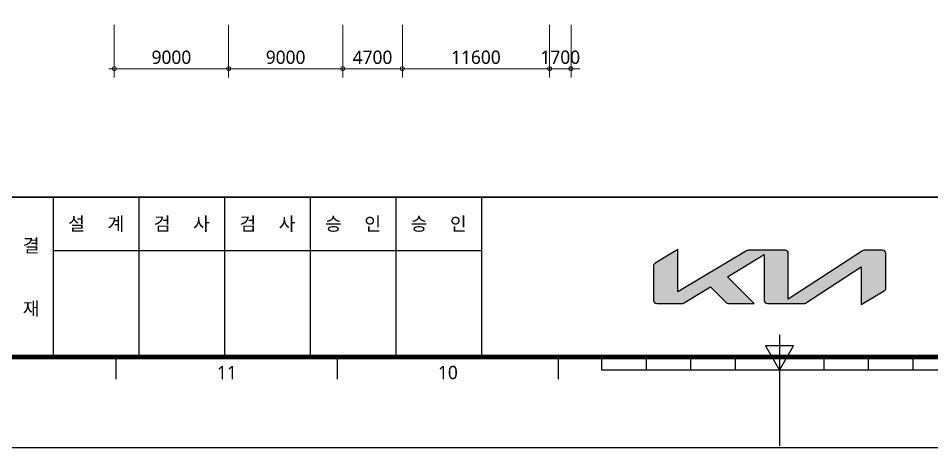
# Model space of a CAD drawing. Header units: millimetres. Extents: x -17369 to 294000, y -718917 to 220315.
# Drawn here: x 87779 to 159775, y 0 to 33868 of the extents above; entities that cross this region are included whole.
import ezdxf
from ezdxf.enums import TextEntityAlignment as Align

# ---------------------------------------------------------------- set-up
doc = ezdxf.new("R2010")
doc.units = ezdxf.units.MM
doc.header["$LTSCALE"] = 350
doc.linetypes.add('FORM$0$KIA-Form$2$XKITLINE00', pattern=[0])
doc.layers.get('Defpoints').update_dxf_attribs({"color": 181})
doc.layers.add('DIM', color=1, linetype='Continuous', lineweight=5)
doc.layers.add('FORM$0$KIA-Form$2$A-FORM', color=7, linetype='Continuous')
doc.layers.add('X-200-S-COL$0$Defpoint', color=171, linetype='Continuous', plot=False)
doc.styles.add('FORM$0$맑은고딕', font='malgun.ttf')
doc.styles.add('맑은고딕', font='malgun.ttf')

# ---------------------------------------------------------------- blocks, each defined once
blk = doc.blocks.new('X-200-S-COL$0$Form-Bo')
blk.add_lwpolyline([(0, 207900), (294000, 207900), (294000, 0), (0, 0)], close=True)
blk = doc.blocks.new('FORM$0$KIA-Form$0$KIA-Logo')
h = blk.add_hatch(color=0)
h.dxf.hatch_style = 1
edge = h.paths.add_edge_path()
edge.add_line((350, -412), (350, 443))
edge.add_arc((290, 443), 60, 0, 90)
edge.add_line((290, 503), (-401, 503))
edge.add_arc((-401, 443), 60, 90, 121)
edge.add_line((-432, 494), (-1720, -280))
edge.add_line((-1720, -280), (-1720, 519))
edge.add_line((-1720, 519), (-2151, 260))
edge.add_arc((-2120, 209), 60, 121, 180)
edge.add_line((-2180, 209), (-2180, -437))
edge.add_arc((-2120, -437), 60, 180, 270)
edge.add_line((-2120, -497), (-1648, -497))
edge.add_arc((-1648, -437), 60, 270, 301)
edge.add_line((-1617, -489), (-1112, -185))
edge.add_line((-1112, -185), (-818, -480))
edge.add_arc((-775, -437), 60, 225, 270)
edge.add_line((-775, -497), (-290, -497))
edge.add_line((-290, -497), (-794, 6))
edge.add_line((-794, 6), (-100, 423))
edge.add_line((-100, 423), (-100, -437))
edge.add_arc((-40, -437), 60, 180, 270)
edge.add_line((-40, -497), (641, -497))
edge.add_arc((641, -437), 60, 270, 303)
edge.add_line((674, -488), (1720, 191))
edge.add_line((1720, 191), (1720, -517))
edge.add_line((1720, -517), (2151, -259))
edge.add_arc((2120, -207), 60, 301, 360)
edge.add_line((2180, -207), (2180, 443))
edge.add_arc((2120, 443), 60, 0, 90)
edge.add_line((2120, 503), (1777, 503))
edge.add_arc((1777, 443), 60, 90, 123)
edge.add_line((1744, 493), (350, -412))
at = {"color": 0}
blk.add_lwpolyline([(350, -412), (350, 443, 0.414214), (290, 503), (-401, 503, 0.136094), (-432, 494), (-1720, -280), (-1720, 519), (-2151, 260, 0.263278), (-2180, 209), (-2180, -437, 0.414214), (-2120, -497), (-1648, -497, 0.136094), (-1617, -489), (-1112, -185), (-818, -480, 0.198912), (-775, -497), (-290, -497), (-794, 6), (-100, 423), (-100, -437, 0.414214), (-40, -497), (641, -497, 0.144993), (674, -488), (1720, 191), (1720, -517), (2151, -259, 0.263278), (2180, -207), (2180, 443, 0.414214), (2120, 503), (1777, 503, 0.144993), (1744, 493)], format="xyb", close=True, dxfattribs=at)
blk = doc.blocks.new('DIMDOT')
at = {"color": 0, "linetype": 'ByBlock'}
blk.add_line((-1.2, 0), (1.2, 0), dxfattribs=at)
at = {"color": 3}
blk.add_circle((0, 0), 0.45, dxfattribs=at)

msp = doc.modelspace()

# ---------------------------------------------------------------- linework, layer by layer
at = {"layer": 'Defpoints', "color": 3}
msp.add_lwpolyline([(0, 207900), (294000, 207900), (294000, 0), (0, 0)], close=True, dxfattribs=at)
at = {"layer": 'DIM', "color": 1, "transparency": 16777216}
for p, q in [((95350, 33342.6), (95350, 29192.6)), ((104350, 33342.6), (104350, 29192.6)), ((104350, 33342.6), (104350, 29192.6)), ((113350, 33342.6), (113350, 29192.6)), ((113350, 33342.6), (113350, 29192.6)), ((118050, 33342.6), (118050, 29192.6)), ((118050, 33342.6), (118050, 29192.6)), ((129650, 33342.6), (129650, 29192.6)), ((129650, 33342.6), (129650, 29192.6)), ((131350, 33342.6), (131350, 29192.6)), ((95700, 29892.6), (104000, 29892.6)), ((113000, 29892.6), (104700, 29892.6)), ((113700, 29892.6), (117700, 29892.6)), ((129300, 29892.6), (118400, 29892.6)), ((129300, 29892.6), (128950, 29892.6)), ((129650, 29892.6), (131350, 29892.6)), ((131700, 29892.6), (132050, 29892.6))]:
    msp.add_line(p, q, dxfattribs=at)
at = {"layer": 'FORM$0$KIA-Form$2$A-FORM', "color": 0, "linetype": 'FORM$0$KIA-Form$2$XKITLINE00'}
for p, q in [((97291.4, 19757.4), (97291.4, 7157.4)), ((104040.6, 19757.4), (104040.6, 7157.4)), ((110789.8, 19757.4), (110789.8, 7157.4)), ((117539, 19757.4), (117539, 7157.4)), ((124288.2, 19757.4), (124288.2, 7157.4))]:
    msp.add_line(p, q, dxfattribs=at)
at = {"layer": 'FORM$0$KIA-Form$2$A-FORM', "linetype": 'Continuous'}
for p, q in [((147773.5, 8907.4), (147773.5, 157.4)), ((133773.5, 6107.4), (133773.5, 7157.4)), ((137273.5, 7157.4), (137273.5, 6107.4)), ((140773.5, 7157.4), (140773.5, 6107.4)), ((144273.5, 7157.4), (144273.5, 6107.4)), ((151273.5, 7157.4), (151273.5, 6107.4)), ((154773.5, 7157.4), (154773.5, 6107.4)), ((158273.5, 7157.4), (158273.5, 6107.4)), ((161773.5, 6107.4), (133773.5, 6107.4))]:
    msp.add_line(p, q, dxfattribs=at)
at = {"layer": 'FORM$0$KIA-Form$2$A-FORM'}
for p, q in [((148884.9, 8032.4), (146662.1, 8032.4)), ((146662.1, 8032.4), (147773.5, 6107.4)), ((147773.5, 6107.4), (148884.9, 8032.4)), ((95508.4, 5407.4), (95508.4, 7157.4)), ((112930.1, 5407.4), (112930.1, 7157.4)), ((130351.8, 5407.4), (130351.8, 7157.4))]:
    msp.add_line(p, q, dxfattribs=at)
at = {"layer": 'FORM$0$KIA-Form$2$A-FORM', "color": 6, "const_width": 350}
msp.add_lwpolyline([(287147, 7157.4), (287147, 200742.6), (8400, 200742.6), (8400, 7157.4)], close=True, dxfattribs=at)
at = {"layer": 'FORM$0$KIA-Form$2$A-FORM', "color": 0, "linetype": 'FORM$0$KIA-Form$2$XKITLINE00'}
for points in [[(8400, 19757.4), (287147, 19757.4)], [(90542.3, 19757.4), (90542.3, 7157.4)], [(90542.3, 15557.4), (124288.2, 15557.4)]]:
    msp.add_lwpolyline(points, dxfattribs=at)
at = {"layer": 'X-200-S-COL$0$Defpoint'}
msp.add_lwpolyline([(8400, 200742.6), (253797.2, 200742.6), (253797.2, 19757.4), (8400, 19757.4)], close=True, dxfattribs=at)

# ---------------------------------------------------------------- block references
at = {"layer": 'DIM', "color": 1, "transparency": 16777216, "xscale": 350, "yscale": 350, "zscale": 350, "rotation": 180}
for p in [(95350, 29892.6), (104350, 29892.6), (113350, 29892.6), (118050, 29892.6), (131350, 29892.6)]:
    msp.add_blockref('DIMDOT', p, dxfattribs=at)
at = {"layer": 'DIM', "color": 1, "transparency": 16777216, "xscale": 350, "yscale": 350, "zscale": 350}
for p in [(104350, 29892.6), (113350, 29892.6), (118050, 29892.6), (129650, 29892.6), (129650, 29892.6)]:
    msp.add_blockref('DIMDOT', p, dxfattribs=at)
at = {"layer": 'FORM$0$KIA-Form$2$A-FORM', "xscale": 4.200000000000001, "yscale": 4.200000000000001, "zscale": 4.200000000000001}
msp.add_blockref('FORM$0$KIA-Form$0$KIA-Logo', (147000, 13457.4), dxfattribs=at)
at = {"layer": 'X-200-S-COL$0$Defpoint'}
msp.add_blockref('X-200-S-COL$0$Form-Bo', (0, 0), dxfattribs=at)

# ---------------------------------------------------------------- texts
at = {"layer": 'DIM', "color": 3, "transparency": 16777216, "char_height": 1050, "attachment_point": 5, "style": '맑은고딕'}
for s, insert in [('\\A1;9000', (99850, 30785.1)), ('\\A1;9000', (108850, 30785.1)), ('\\A1;4700', (115700, 30785.1)), ('\\A1;11600', (123850, 30787.9)), ('\\A1;1700', (130500, 30787.9))]:
    msp.add_mtext(s, dxfattribs=dict(at, insert=insert))
at = {"layer": 'FORM$0$KIA-Form$2$A-FORM', "color": 0, "style": 'FORM$0$맑은고딕'}
for s, p in [('설     계', (93916.9, 17657.4)), ('검     사', (100666, 17657.4)), ('검     사', (107415.2, 17657.4)), ('승     인', (114164.4, 17657.4)), ('승     인', (120913.6, 17657.4)), ('결', (88792.3, 15944.6)), ('재', (88792.3, 10970.1))]:
    msp.add_text(s, height=1050, dxfattribs=at).set_placement(p, align=Align.MIDDLE_CENTER)
at = {"layer": 'FORM$0$KIA-Form$2$A-FORM', "color": 4, "style": 'FORM$0$맑은고딕'}
for s, p in [('11', (104219.3, 5407.4)), ('10', (121641, 5407.4))]:
    msp.add_text(s, height=1050, dxfattribs=at).set_placement(p, align=Align.CENTER)

doc.saveas('drawing.dxf')
